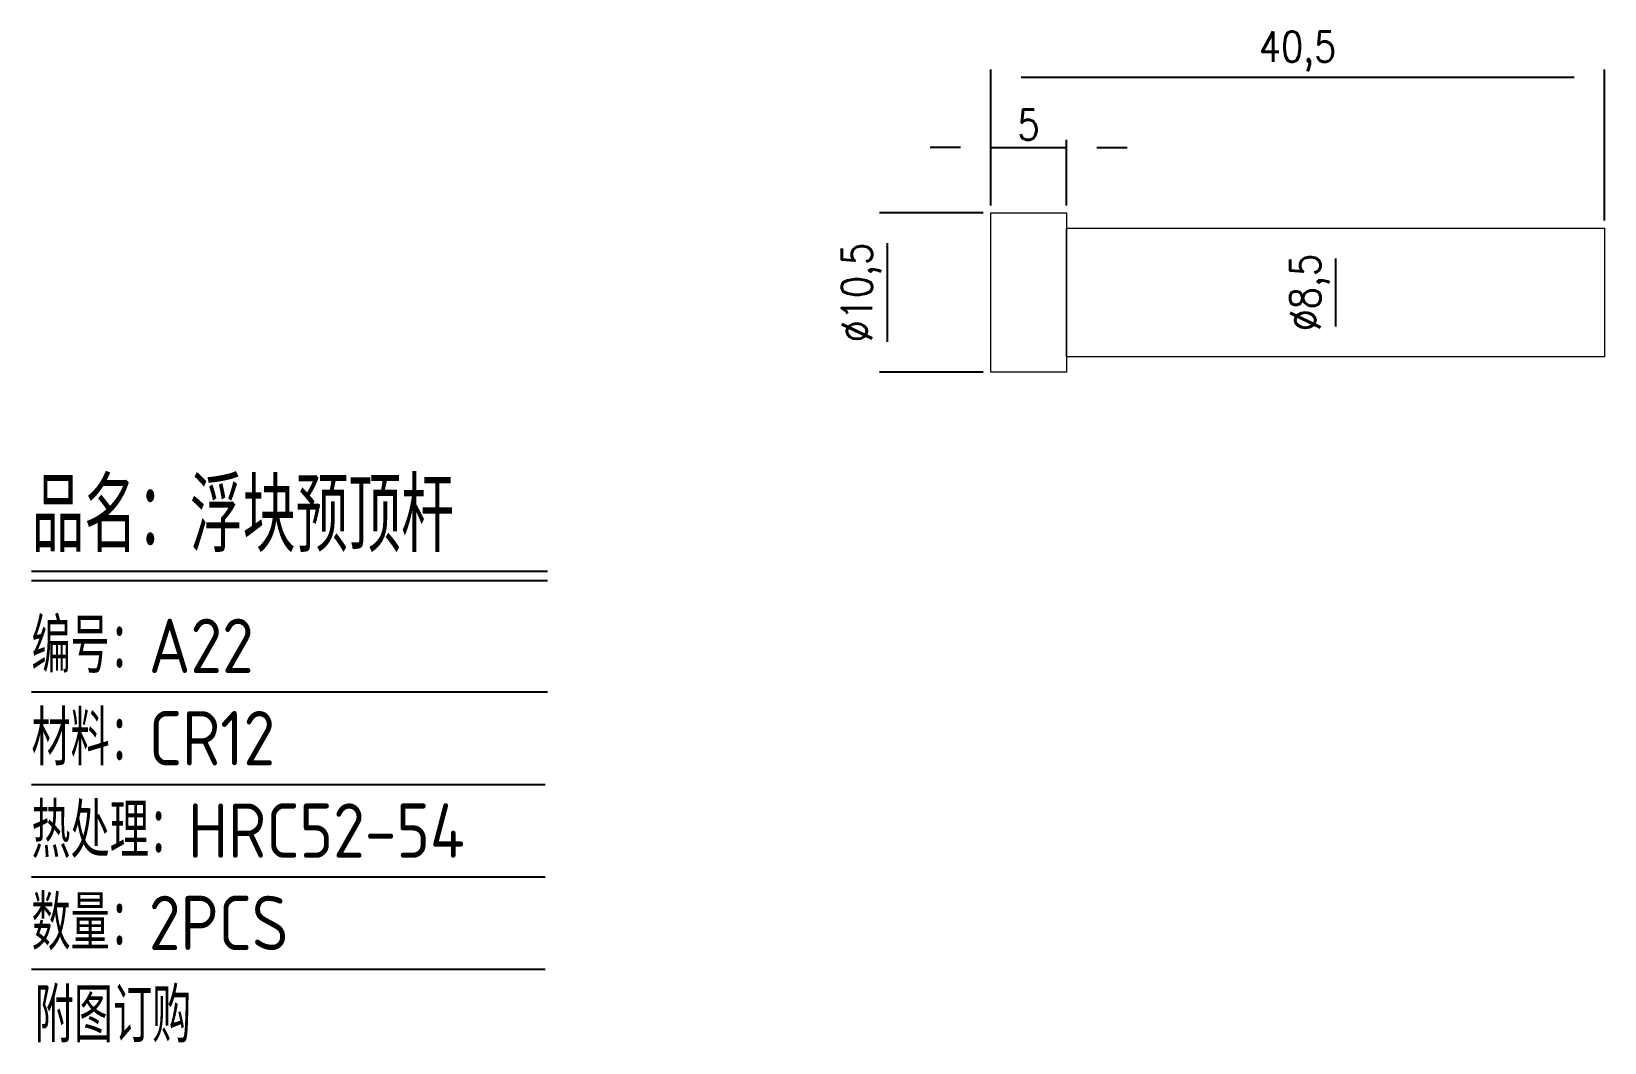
# Model space of a CAD drawing. Header units: millimetres. Extents: x 1354 to 1458, y -2658 to -2591.
import ezdxf

# ---------------------------------------------------------------- set-up
doc = ezdxf.new("R2010")
doc.units = ezdxf.units.MM
doc.layers.add('DIM', color=4, linetype='Continuous')
doc.layers.add('PRESS', color=3, linetype='Continuous')
doc.styles.add('gbenor', font='gbenor.shx', dxfattribs={"bigfont": 'gbcbig.shx'})
doc.styles.get("Standard").update_dxf_attribs({"font": 'txt.shx', "width": 0.85, "bigfont": 'ctxt.shx'})
doc.dimstyles.new('T-2-WX', dxfattribs={"dimtxt": 2, "dimasz": 2, "dimexe": 0.5, "dimexo": 0.5, "dimgap": 0.5, "dimtad": 1, "dimtxsty": 'Standard', "dimblk": 'OPEN30', "dimcen": 0, "dimazin": 3, "dimtfac": 1, "dimtmove": 0, "dimatfit": 3, "dimldrblk": 'OPEN30', "dimlwd": -1, "dimlwe": -1})

# ---------------------------------------------------------------- blocks, each defined once
blk = doc.blocks.new('*D7579')
at = {"layer": 'Defpoints', "color": 0}
for p in [(1457.78, -2594.16), (1417.28, -2603.13), (1457.78, -2604.13)]:
    blk.add_point(p, dxfattribs=at)
at = {"layer": 'DIM', "color": 0}
for p, q in [((1417.28, -2602.63), (1417.28, -2593.66)), ((1457.78, -2603.63), (1457.78, -2593.66)), ((1419.28, -2594.16), (1455.78, -2594.16))]:
    blk.add_line(p, q, dxfattribs=at)
at = {"layer": 'DIM', "color": 0, "insert": (1437.53, -2592.46), "char_height": 2, "attachment_point": 5}
blk.add_mtext('40,5', dxfattribs=at)
blk = doc.blocks.new('_Open30')
blk = doc.blocks.new('*D7580')
at = {"layer": 'Defpoints', "color": 0}
for p in [(1417.28, -2603.13), (1410.44, -2613.63), (1417.28, -2613.63)]:
    blk.add_point(p, dxfattribs=at)
at = {"layer": 'DIM', "color": 0}
for p, q in [((1416.78, -2603.13), (1409.94, -2603.13)), ((1410.44, -2605.13), (1410.44, -2611.63)), ((1416.78, -2613.63), (1409.94, -2613.63))]:
    blk.add_line(p, q, dxfattribs=at)
at = {"layer": 'DIM', "color": 0, "insert": (1408.75, -2608.38), "char_height": 2, "attachment_point": 5, "rotation": 90}
blk.add_mtext('%%c10,5', dxfattribs=at)
blk = doc.blocks.new('*D7581')
at = {"layer": 'Defpoints', "color": 0}
for p in [(1422.28, -2598.81), (1417.28, -2603.13), (1422.28, -2603.13)]:
    blk.add_point(p, dxfattribs=at)
at = {"layer": 'DIM', "color": 0}
for p, q in [((1415.28, -2598.81), (1413.28, -2598.81)), ((1417.28, -2602.63), (1417.28, -2598.31)), ((1417.28, -2598.81), (1422.28, -2598.81)), ((1422.28, -2602.63), (1422.28, -2598.31)), ((1424.28, -2598.81), (1426.28, -2598.81))]:
    blk.add_line(p, q, dxfattribs=at)
at = {"layer": 'DIM', "color": 0, "insert": (1419.78, -2597.31), "char_height": 2, "attachment_point": 5}
blk.add_mtext('5', dxfattribs=at)
blk = doc.blocks.new('*D7582')
at = {"layer": 'Defpoints', "color": 0}
for p in [(1440.03, -2604.13), (1440.03, -2612.63), (1440.03, -2612.63)]:
    blk.add_point(p, dxfattribs=at)
at = {"layer": 'DIM', "color": 0}
for p, q in [((1439.53, -2604.13), (1439.53, -2604.13)), ((1440.03, -2606.13), (1440.03, -2610.63)), ((1439.53, -2612.63), (1439.53, -2612.63))]:
    blk.add_line(p, q, dxfattribs=at)
at = {"layer": 'DIM', "color": 0, "insert": (1438.34, -2608.38), "char_height": 2, "attachment_point": 5, "rotation": 90}
blk.add_mtext('%%c8,5', dxfattribs=at)

msp = doc.modelspace()

# ---------------------------------------------------------------- linework, layer by layer
at = {"layer": 'DIM', "color": 4, "linetype": 'Continuous', "lineweight": 25}
for p, q in [((1353.979, -2626.758), (1388.023, -2626.758)), ((1353.979, -2627.386), (1388.023, -2627.386)), ((1353.979, -2634.735), (1388.023, -2634.735)), ((1353.979, -2640.83), (1387.875, -2640.83)), ((1353.979, -2646.925), (1387.875, -2646.925)), ((1353.979, -2653.02), (1387.875, -2653.02))]:
    msp.add_line(p, q, dxfattribs=at)
at = {"layer": 'PRESS', "linetype": 'Continuous', "lineweight": 15}
for points in [[(1417.284, -2603.129), (1422.284, -2603.129), (1422.284, -2613.629), (1417.284, -2613.629)], [(1422.284, -2604.129), (1457.784, -2604.129), (1457.784, -2612.629), (1422.284, -2612.629)]]:
    msp.add_lwpolyline(points, close=True, dxfattribs=at)

# ---------------------------------------------------------------- texts
at = {"layer": 'DIM', "color": 3, "linetype": 'Continuous', "lineweight": 25, "style": 'gbenor'}
for s, height, p in [('品名：浮块预顶杆', 4.8402, (1353.979, -2625.503)), ('编号：A22', 3.5853, (1353.979, -2633.481)), ('材料：CR12', 3.5853, (1353.979, -2639.576)), ('热处理：HRC52-54', 3.58531, (1353.979, -2645.671)), ('数量：2PCS', 3.5853, (1353.979, -2651.766)), ('附图订购', 3.5853, (1354.197, -2657.861))]:
    msp.add_text(s, height=height, dxfattribs=at).set_placement(p)

# ---------------------------------------------------------------- dimensions: what is measured, and where the dimension line sits
at = {"layer": 'DIM'}
for base, p2, picture, middle in [((1457.784, -2594.155), (1457.784, -2604.129), '*D7579', (1437.534, -2592.465)), ((1422.284, -2598.812), (1422.284, -2603.129), '*D7581', (1419.784, -2597.312))]:
    dim = msp.add_linear_dim(base=base, p1=(1417.284, -2603.129), p2=p2, dimstyle='T-2-WX', dxfattribs=at)
    dim.commit()
    dim.dimension.update_dxf_attribs({"geometry": picture, "text_midpoint": middle})
for base, p1, p2, picture, middle in [((1410.443, -2613.629), (1417.284, -2603.129), (1417.284, -2613.629), '*D7580', (1408.753, -2608.379)), ((1440.034, -2612.629), (1440.034, -2604.129), (1440.034, -2612.629), '*D7582', (1438.344, -2608.379))]:
    dim = msp.add_linear_dim(base=base, p1=p1, p2=p2, angle=90, text='%%c<>', dimstyle='T-2-WX', dxfattribs=at)
    dim.commit()
    dim.dimension.update_dxf_attribs({"geometry": picture, "text_midpoint": middle})

doc.saveas('drawing.dxf')
